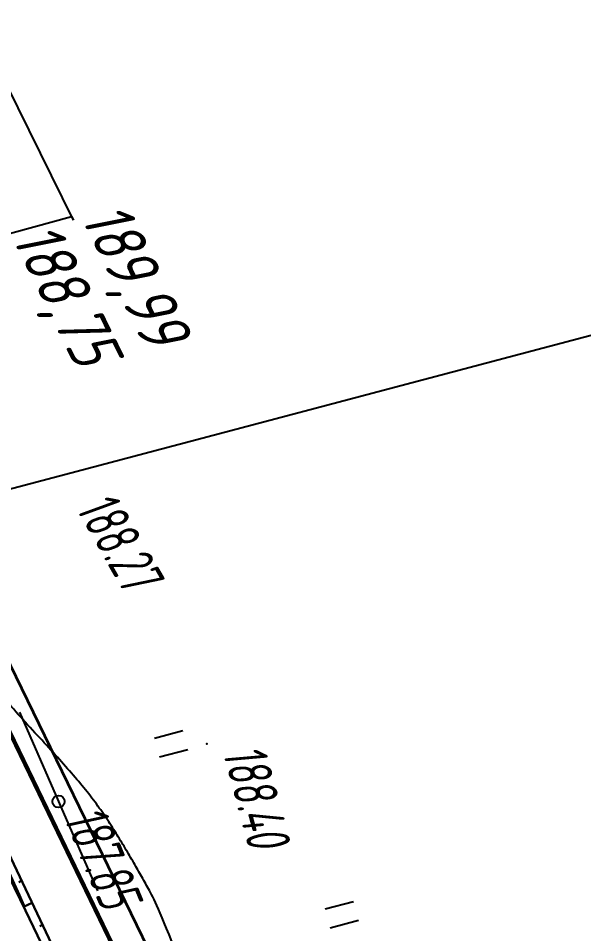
# Model space of a CAD drawing. Header units: millimetres. Extents: x -1799 to 6962, y -1020 to 4121.
# Drawn here: x 5499.2 to 5545.6, y 1648.6 to 1723.6 of the extents above; entities that cross this region are included whole.
import ezdxf
from ezdxf import colors
from ezdxf.entities.mleader import LeaderData, LeaderLine
from ezdxf.math import Vec2, Vec3

# ---------------------------------------------------------------- set-up
doc = ezdxf.new("R2010")
doc.units = ezdxf.units.MM
doc.linetypes.add('CONTI', pattern=[0])
for name, color, linetype, lineweight in [('10', 1, 'Continuous', 35), ('КОПИЯ_ОСЬ_13_ОТКОСЫ', 7, 'Continuous', 30), ('Отметки', 5, 'Continuous', 30)]:
    doc.layers.add(name, color=color, linetype=linetype, lineweight=lineweight)
for name, color, linetype in [('_Ростелеком', 6, 'Continuous'), ('GOR_BDEFAULT', 212, 'CONTI'), ('PI_OTDEFAULT', 172, 'CONTI'), ('PI_TTDEFAULT', 5, 'CONTI'), ('PLN_O', 7, 'CONTI'), ('SIT_LDEFAULT', 7, 'CONTI'), ('ZAPSKDEFAULT', 7, 'CONTI')]:
    doc.layers.add(name, color=color, linetype=linetype)
doc.styles.add('eskd', font='spds.shx', dxfattribs={"width": 1.2, "oblique": 15})
doc.styles.add('STYLE1', font='romand.shx', dxfattribs={"width": 0.9})
doc.styles.add('ГОСТ', font='', dxfattribs={"oblique": 15, "height": 4})
doc.styles.get('ГОСТ').set_extended_font_data('GOST type A')
doc.linetypes.add('кабель_связи_проект.', pattern='A,10,-1,["/",STYLE1,S=3,R=0,X=0,Y=-1.5],-4.1', length=15.1)

# ---------------------------------------------------------------- blocks, each defined once
blk = doc.blocks.new('BL_2011')
at = {"color": 0}
for p, q in [((0, 0), (0, 2.4)), ((1.6, 0), (1.6, 2.4))]:
    blk.add_line(p, q, dxfattribs=at)
blk = doc.blocks.new('_None')

msp = doc.modelspace()

# ---------------------------------------------------------------- linework, layer by layer
at = {"linetype": 'Continuous'}
msp.add_line((5605.293491801081, 1713.260784143035), (5407.425603411228, 1660.978742898827), dxfattribs=at)
at = {"layer": '10'}
msp.add_lwpolyline([(5555.115964376493, 1526.56348073521), (5526.335964376232, 1586.473480735359), (5535.665964376307, 1590.453480735806), (5514.085964376232, 1638.623480735731), (5463.115964376493, 1743.403480735992), (5453.935964376326, 1740.133480735508), (5420.835964376232, 1804.413480735769), (5378.175964376083, 1887.043480735657), (5361.365964376493, 1930.113480735955), (5358.725964376363, 1940.203480735806), (5339.645964376288, 2013.083480735694), (5325.065964376214, 2129.023480736104), (5322.045964376195, 2188.343480735471), (5318.665964376307, 2267.193480736029)], dxfattribs=at)
at = {"layer": '_Ростелеком', "linetype": 'кабель_связи_проект.', "ltscale": 0.25, "const_width": 0.35}
msp.add_lwpolyline([(5560.940335888308, 1528.999550312211), (5544.164877997458, 1562.924496218947), (5531.543588114533, 1588.651475008031), (5522.557004158802, 1614.791239445482), (5507.88523053047, 1645.655244533357), (5488.972480380102, 1684.79149846026), (5475.233966897978, 1712.55286167228), (5457.136308889321, 1741.273472735112), (5442.300093190259, 1770.94991314729), (5426.306818254185, 1802.793713737664), (5412.680483136801, 1830.246032699396), (5397.398819576289, 1860.082772442524), (5385.273338361856, 1884.283877056477), (5363.374087645594, 1935.707054908772), (5353.894575089807, 1969.345611808275), (5347.793558990388, 1998.501078061213), (5341.479082550397, 2033.110597992701), (5334.720605848628, 2075.005415758503), (5330.127635797495, 2113.02891054136), (5327.207949132318, 2148.154307468248), (5324.184357531523, 2191.730619093788), (5322.743138539439, 2230.823362515693)], dxfattribs=at)
at = {"layer": 'GOR_BDEFAULT', "color": 212, "elevation": 188, "flags": 128}
msp.add_lwpolyline([(5532.841700376428, 1596.909211734695), (5532.431700376395, 1597.259217735765), (5532.0617003764, 1597.579216734891), (5531.741700376451, 1597.859215734911), (5531.461700376423, 1598.099213735585), (5531.211700376423, 1598.319214735565), (5531.001700376402, 1598.509217735765), (5530.821700376409, 1598.669213734952), (5530.661700376435, 1598.809212735307), (5530.53170037643, 1598.929215735209), (5530.421700376444, 1599.039216734854), (5530.321700376409, 1599.129212735606), (5530.241700376451, 1599.20921473523), (5530.171700376444, 1599.279213735287), (5530.101700376437, 1599.349213735585), (5530.04170037644, 1599.419213734952), (5529.971700376433, 1599.479210735683), (5529.911700376435, 1599.549218735111), (5529.841700376428, 1599.609215734911), (5529.78170037643, 1599.679215735209), (5529.711700376423, 1599.749215735507), (5529.651700376426, 1599.819214735565), (5529.581700376419, 1599.889214735863), (5529.521700376421, 1599.949212734972), (5529.451700376414, 1600.01921173503), (5529.381700376407, 1600.099213735585), (5529.321700376409, 1600.169213734952), (5529.251700376402, 1600.239212735009), (5529.181700376395, 1600.309212735307), (5529.111700376447, 1600.379212735606), (5529.04170037644, 1600.45921473523), (5528.971700376433, 1600.529213735287), (5528.911700376435, 1600.609215734911), (5528.841700376428, 1600.679215735209), (5528.761700376412, 1600.759217735765), (5528.691700376405, 1600.839211735328), (5528.621700376398, 1600.919213734952), (5528.551700376449, 1600.989212735009), (5528.481700376442, 1601.069214735565), (5528.411700376435, 1601.149216735189), (5528.331700376419, 1601.239212735009), (5528.261700376412, 1601.319214735565), (5528.191700376405, 1601.399216735189), (5528.111700376447, 1601.479210735683), (5528.04170037644, 1601.569214735565), (5527.971700376433, 1601.649216735189), (5527.891700376416, 1601.739212735009), (5527.821700376409, 1601.829216734891), (5527.741700376451, 1601.909211734695), (5527.671700376444, 1601.999215735507), (5527.591700376428, 1602.089211735328), (5527.521700376421, 1602.189217735467), (5527.451700376414, 1602.279213735287), (5527.371700376398, 1602.369217735169), (5527.301700376449, 1602.469216735487), (5527.231700376442, 1602.569214735565), (5527.171700376444, 1602.669213734952), (5527.101700376437, 1602.76921173503), (5527.04170037644, 1602.879212735606), (5526.971700376433, 1602.989212735009), (5526.911700376435, 1603.099213735585), (5526.861700376447, 1603.20921473523), (5526.801700376449, 1603.329216734891), (5526.751700376402, 1603.449212734972), (5526.701700376414, 1603.569214735565), (5526.651700376426, 1603.689217735467), (5526.601700376437, 1603.819214735565), (5526.5617003764, 1603.949212734972), (5526.511700376412, 1604.079216734891), (5526.471700376433, 1604.20921473523), (5526.431700376395, 1604.339211735328), (5526.381700376407, 1604.469216735487), (5526.341700376428, 1604.609215734911), (5526.301700376449, 1604.749215735507), (5526.261700376412, 1604.889214735863), (5526.221700376433, 1605.029213735287), (5526.181700376395, 1605.169213734952), (5526.141700376416, 1605.309212735307), (5526.101700376437, 1605.45921473523), (5526.051700376449, 1605.599213735585), (5526.011700376412, 1605.749215735507), (5525.971700376433, 1605.889214735863), (5525.931700376395, 1606.039216734854), (5525.891700376416, 1606.189217735467), (5525.851700376437, 1606.339211735328), (5525.801700376449, 1606.489212735009), (5525.761700376412, 1606.639214735863), (5525.721700376433, 1606.789216734854), (5525.681700376395, 1606.939217735467), (5525.641700376416, 1607.089211735328), (5525.601700376437, 1607.239212735009), (5525.551700376449, 1607.399216735189), (5525.511700376412, 1607.549218735111), (5525.471700376433, 1607.70921473523), (5525.421700376444, 1607.879212735606), (5525.381700376407, 1608.059212735307), (5525.321700376409, 1608.249215735507), (5525.271700376421, 1608.449212734972), (5525.211700376423, 1608.669213734952), (5525.141700376416, 1608.909211734695), (5525.071700376409, 1609.169213734952), (5525.001700376402, 1609.449212734972), (5524.911700376435, 1609.76921173503), (5524.821700376409, 1610.099213735585), (5524.721700376433, 1610.469216735487), (5524.611700376447, 1610.879212735606), (5524.491700376451, 1611.309212735307), (5524.361700376447, 1611.779213735287), (5524.231700376442, 1612.26921173503), (5524.091700376428, 1612.789216734854), (5523.941700376405, 1613.319214735565), (5523.79170037644, 1613.869217735169), (5523.641700376416, 1614.419213734952), (5523.491700376451, 1614.979210735683), (5523.331700376419, 1615.529213735287), (5523.181700376395, 1616.089211735328), (5523.03170037643, 1616.619217735169), (5522.891700376416, 1617.149216735189), (5522.751700376402, 1617.659211734695), (5522.621700376398, 1618.139214735863), (5522.501700376402, 1618.589211735328), (5522.381700376407, 1619.009217735765), (5522.271700376421, 1619.399216735189), (5522.171700376444, 1619.759217735765), (5522.071700376409, 1620.099213735585), (5521.981700376442, 1620.409211734695), (5521.891700376416, 1620.689217735467), (5521.79170037644, 1620.949212734972), (5521.701700376414, 1621.189217735467), (5521.601700376437, 1621.419213734952), (5521.501700376402, 1621.629212735606), (5521.391700376416, 1621.819214735565), (5521.271700376421, 1621.999215735507), (5521.141700376416, 1622.169213734952), (5521.001700376402, 1622.329216734891), (5520.851700376437, 1622.479210735683), (5520.681700376395, 1622.629212735606), (5520.511700376412, 1622.779213735287), (5520.321700376409, 1622.919213734952), (5520.131700376407, 1623.059212735307), (5519.931700376395, 1623.199212734972), (5519.741700376451, 1623.349213735585), (5519.54170037644, 1623.489212735009), (5519.351700376437, 1623.649216735189), (5519.171700376444, 1623.809212735307), (5519.001700376402, 1623.969216735487), (5518.841700376428, 1624.149216735189), (5518.701700376414, 1624.339211735328), (5518.581700376419, 1624.539216734854), (5518.481700376442, 1624.749215735507), (5518.411700376435, 1624.979210735683), (5518.361700376447, 1625.229210735683), (5518.341700376428, 1625.489212735009), (5518.341700376428, 1625.759217735765), (5518.361700376447, 1626.039216734854), (5518.391700376416, 1626.339211735328), (5518.441700376405, 1626.629212735606), (5518.501700376402, 1626.929215735209), (5518.571700376409, 1627.239212735009), (5518.641700376416, 1627.539216734854), (5518.721700376433, 1627.839211735328), (5518.79170037644, 1628.129212735606), (5518.871700376398, 1628.419213734952), (5518.931700376395, 1628.699212734972), (5518.991700376451, 1628.969216735487), (5519.04170037644, 1629.229210735683), (5519.071700376409, 1629.469216735487), (5519.091700376428, 1629.689217735467), (5519.091700376428, 1629.899216735189), (5519.091700376428, 1630.099213735585), (5519.071700376409, 1630.289216734854), (5519.04170037644, 1630.469216735487), (5519.011700376412, 1630.639214735863), (5518.971700376433, 1630.809212735307), (5518.921700376444, 1630.95921473523), (5518.861700376447, 1631.119217735169), (5518.801700376449, 1631.259217735765), (5518.741700376451, 1631.409211734695), (5518.671700376444, 1631.549218735111), (5518.601700376437, 1631.689217735467), (5518.53170037643, 1631.829216734891), (5518.461700376423, 1631.969216735487), (5518.391700376416, 1632.109215734911), (5518.321700376409, 1632.249215735507), (5518.241700376451, 1632.399216735189), (5518.171700376444, 1632.539216734854), (5518.101700376437, 1632.689217735467), (5518.03170037643, 1632.829216734891), (5517.951700376414, 1632.979210735683), (5517.881700376407, 1633.129212735606), (5517.801700376449, 1633.279213735287), (5517.731700376442, 1633.429215735209), (5517.651700376426, 1633.589211735328), (5517.571700376409, 1633.739212735009), (5517.501700376402, 1633.899216735189), (5517.421700376444, 1634.049218735111), (5517.341700376428, 1634.20921473523), (5517.261700376412, 1634.369217735169), (5517.181700376395, 1634.539216734854), (5517.091700376428, 1634.719216735487), (5517.001700376402, 1634.919213734952), (5516.901700376426, 1635.129212735606), (5516.79170037644, 1635.369217735169), (5516.681700376395, 1635.629212735606), (5516.551700376449, 1635.919213734952), (5516.411700376435, 1636.239212735009), (5516.261700376412, 1636.589211735328), (5516.101700376437, 1636.979210735683), (5515.921700376444, 1637.419213734952), (5515.731700376442, 1637.889214735863), (5515.521700376421, 1638.419213734952), (5515.29170037644, 1638.999215735507), (5515.04170037644, 1639.619217735169), (5514.79170037644, 1640.26921173503), (5514.521700376421, 1640.95921473523), (5514.241700376451, 1641.669213734952), (5513.951700376414, 1642.399216735189), (5513.671700376444, 1643.139214735863), (5513.381700376407, 1643.879212735606), (5513.091700376428, 1644.609215734911), (5512.8117003764, 1645.339211735328), (5512.53170037643, 1646.039216734854), (5512.271700376421, 1646.719216735487), (5512.011700376412, 1647.369217735169), (5511.771700376421, 1647.969216735487), (5511.54170037644, 1648.539216734854), (5511.341700376428, 1649.039216734854), (5511.151700376426, 1649.499215735507), (5510.971700376433, 1649.909211734695), (5510.821700376409, 1650.279213735287), (5510.671700376444, 1650.609215734911), (5510.54170037644, 1650.909211734695), (5510.421700376444, 1651.169213734952), (5510.3117003764, 1651.409211734695), (5510.211700376423, 1651.619217735169), (5510.111700376447, 1651.809212735307), (5510.021700376421, 1651.979210735683), (5509.941700376405, 1652.139214735863), (5509.861700376447, 1652.279213735287), (5509.78170037643, 1652.419213734952), (5509.701700376414, 1652.559212735307), (5509.631700376407, 1652.699212734972), (5509.551700376449, 1652.839211735328), (5509.471700376433, 1652.979210735683), (5509.391700376416, 1653.119217735169), (5509.3117003764, 1653.259217735765), (5509.231700376442, 1653.409211734695), (5509.151700376426, 1653.549218735111), (5509.0617003764, 1653.689217735467), (5508.981700376442, 1653.839211735328), (5508.901700376426, 1653.979210735683), (5508.8117003764, 1654.129212735606), (5508.731700376442, 1654.26921173503), (5508.641700376416, 1654.419213734952), (5508.5617003764, 1654.569214735565), (5508.471700376433, 1654.70921473523), (5508.381700376407, 1654.859215734911), (5508.301700376449, 1655.009217735765), (5508.211700376423, 1655.159211734695), (5508.121700376398, 1655.309212735307), (5508.03170037643, 1655.45921473523), (5507.941700376405, 1655.619217735169), (5507.851700376437, 1655.76921173503), (5507.761700376412, 1655.919213734952), (5507.661700376435, 1656.069214735565), (5507.571700376409, 1656.229210735683), (5507.481700376442, 1656.379212735606), (5507.381700376407, 1656.539216734854), (5507.28170037643, 1656.689217735467), (5507.191700376405, 1656.849213735585), (5507.091700376428, 1656.999215735507), (5506.991700376451, 1657.159211734695), (5506.891700376416, 1657.319214735565), (5506.79170037644, 1657.469216735487), (5506.691700376405, 1657.629212735606), (5506.591700376428, 1657.789216734854), (5506.481700376442, 1657.949212734972), (5506.381700376407, 1658.109215734911), (5506.271700376421, 1658.26921173503), (5506.161700376435, 1658.429215735209), (5506.051700376449, 1658.589211735328), (5505.941700376405, 1658.749215735507), (5505.821700376409, 1658.909211734695), (5505.711700376423, 1659.069214735565), (5505.591700376428, 1659.239212735009), (5505.471700376433, 1659.399216735189), (5505.351700376437, 1659.559212735307), (5505.221700376433, 1659.729210735683), (5505.091700376428, 1659.889214735863), (5504.961700376423, 1660.059212735307), (5504.831700376419, 1660.229210735683), (5504.691700376405, 1660.389214735863), (5504.5617003764, 1660.559212735307), (5504.421700376444, 1660.729210735683), (5504.271700376421, 1660.899216735189), (5504.131700376407, 1661.069214735565), (5503.981700376442, 1661.249215735507), (5503.831700376419, 1661.419213734952), (5503.681700376395, 1661.599213735585), (5503.53170037643, 1661.76921173503), (5503.371700376398, 1661.949212734972), (5503.211700376423, 1662.129212735606), (5503.051700376449, 1662.319214735565), (5502.891700376416, 1662.499215735507), (5502.721700376433, 1662.689217735467), (5502.551700376449, 1662.879212735606), (5502.381700376407, 1663.069214735565), (5502.211700376423, 1663.259217735765), (5502.03170037643, 1663.449212734972), (5501.851700376437, 1663.649216735189), (5501.671700376444, 1663.849213735585), (5501.491700376451, 1664.049218735111), (5501.3117003764, 1664.249215735507), (5501.121700376398, 1664.45921473523), (5500.931700376395, 1664.659211734695), (5500.731700376442, 1664.869217735169), (5500.54170037644, 1665.079216734891), (5500.341700376428, 1665.299218735111), (5500.141700376416, 1665.509217735765), (5499.941700376405, 1665.729210735683), (5499.741700376451, 1665.939217735467), (5499.551700376449, 1666.159211734695), (5499.361700376447, 1666.369217735169), (5499.171700376444, 1666.579216734891), (5498.981700376442, 1666.789216734854), (5498.801700376449, 1666.999215735507), (5498.631700376407, 1667.199212734972), (5498.461700376423, 1667.399216735189), (5498.3117003764, 1667.589211735328), (5498.161700376435, 1667.779213735287), (5498.021700376421, 1667.95921473523), (5497.891700376416, 1668.139214735863), (5497.771700376421, 1668.309212735307), (5497.661700376435, 1668.469216735487), (5497.5617003764, 1668.629212735606), (5497.471700376433, 1668.76921173503), (5497.381700376407, 1668.919213734952), (5497.301700376449, 1669.049218735111), (5497.221700376433, 1669.179215735209), (5497.151700376426, 1669.309212735307), (5497.071700376409, 1669.419213734952), (5497.001700376402, 1669.529213735287), (5496.931700376395, 1669.629212735606), (5496.861700376447, 1669.729210735683), (5496.79170037644, 1669.819214735565), (5496.711700376423, 1669.899216735189), (5496.631700376407, 1669.969216735487), (5496.551700376449, 1670.039216734854), (5496.471700376433, 1670.099213735585), (5496.381700376407, 1670.159211734695), (5496.301700376449, 1670.20921473523), (5496.211700376423, 1670.249215735507), (5496.131700376407, 1670.289216734854), (5496.051700376449, 1670.329216734891), (5495.961700376423, 1670.359215734911), (5495.891700376416, 1670.389214735863), (5495.8117003764, 1670.409211734695), (5495.741700376451, 1670.429215735209), (5495.671700376444, 1670.449212734972), (5495.611700376447, 1670.469216735487), (5495.5617003764, 1670.479210735683)], dxfattribs=at)
at = {"layer": 'PI_TTDEFAULT', "color": 5}
for p in [(5514.631700376407, 1664.159211734695, 188.398), (5502.191700376405, 1657.609215734911, 187.854)]:
    msp.add_point(p, dxfattribs=at)
at = {"layer": 'PLN_O'}
msp.add_line((5499.261700376412, 1666.76921173503), (5505.681700376395, 1652.109215734911), dxfattribs=at)
msp.add_circle((5502.471700376433, 1659.439217735467), 0.5, dxfattribs=at)
at = {"layer": 'SIT_LDEFAULT', "color": 7}
for p, q in [((5499.29170037644, 1651.759217735765), (5497.591700376428, 1655.469216735487)), ((5499.661700376435, 1650.95921473523), (5499.301700376449, 1651.759217735765))]:
    msp.add_line(p, q, dxfattribs=at)
at = {"layer": 'КОПИЯ_ОСЬ_13_ОТКОСЫ'}
for points in [[(5384.36907661972, 1883.856898483274), (5384.785455386018, 1882.954007741449), (5386.964386830901, 1878.482271846769), (5390.270807633971, 1871.78025072479), (5394.950456510162, 1862.396079238889), (5399.466975102996, 1853.473759826657), (5403.606547246551, 1845.25747602844), (5417.000519643401, 1818.413356002805), (5430.261303792571, 1791.503184494016), (5483.331616292571, 1683.875971969602), (5493.470234761809, 1663.374751266477), (5496.627499471282, 1656.941722091672), (5499.764813314056, 1650.498957809446), (5503.086987386321, 1643.621562179563), (5509.704808126067, 1629.89553373718), (5522.066326985931, 1604.437861618039), (5526.465603719329, 1595.457240280149), (5544.169888387298, 1559.586421188352), (5557.353436360931, 1532.623835739133)], [(5430.695801625823, 1791.718669113156), (5439.705548177337, 1773.862483200071), (5448.735897908782, 1756.016513046262), (5453.157444844817, 1747.047099288938), (5457.59961403427, 1738.087901290891), (5466.504536519622, 1720.179728683469), (5475.374524007415, 1702.254222091672), (5484.164784322356, 1684.289179977414), (5492.991009603118, 1666.335932907102), (5497.362126241302, 1657.30112760925), (5501.689213643645, 1648.245173629758), (5510.149052510833, 1630.109309371946), (5518.883602986907, 1612.117304977414), (5522.564633260345, 1604.677638229367), (5526.968411336517, 1595.699214157102), (5527.398419271087, 1594.796382125852), (5530.936764608001, 1587.620997604367), (5532.250225911712, 1584.923793014524), (5532.685650716399, 1584.023554977414), (5538.862637410735, 1571.459376510617), (5541.504010091399, 1566.071864303586), (5543.268216024017, 1562.481776412961), (5545.045941243743, 1558.898219284055), (5545.49488533554, 1558.004481491086)], [(5430.261188524057, 1791.50317953938), (5483.331501024057, 1683.875982273755), (5493.470172899057, 1663.37476157063), (5496.627399461557, 1656.94165610188), (5499.764606492807, 1650.499029148755), (5503.086872117807, 1643.621587742505), (5509.705036180307, 1629.895513523755), (5522.066364305307, 1604.43774985188), (5526.465778367807, 1595.45728110188), (5544.169879930307, 1559.586431492505), (5557.353473680307, 1532.62378500813)], [(5499.446873555755, 1652.952204879758), (5499.206509481048, 1652.837321456906)], [(5500.308430562591, 1651.147288497922), (5499.611485372161, 1650.815028366086)], [(5501.168232808684, 1649.341532882688), (5500.935810933684, 1649.230998214719)]]:
    msp.add_lwpolyline(points, dxfattribs=at)

# ---------------------------------------------------------------- block references
at = {"layer": 'ZAPSKDEFAULT', "color": 7, "rotation": 285}
for p in [(5510.351700376437, 1664.639214735863), (5524.351700376437, 1650.639214735863)]:
    msp.add_blockref('BL_2011', p, dxfattribs=at)

# ---------------------------------------------------------------- texts
at = {"layer": 'PI_OTDEFAULT', "color": 172, "style": 'eskd', "oblique": 10, "width": 0.8}
for s, rotation, p in [('188.27', 300.0000000000001, (5503.831700376419, 1683.489212735009)), ('188.40', 285, (5515.921700376444, 1663.51921173503)), ('187.85', 292.35664, (5502.874973376407, 1658.121560735081))]:
    msp.add_text(s, height=3.5, rotation=rotation, dxfattribs=at).set_placement(p)
at = {"layer": 'Отметки', "color": 0, "style": 'ГОСТ', "oblique": 15}
msp.add_text('188,75', height=4, rotation=296.285991, dxfattribs=at).set_placement((5498.594274456738, 1705.685619539966, 126.574))

# ---------------------------------------------------------------- leaders
at = {"layer": 'Отметки', "ltscale": 0.2}
ml = msp.add_multileader_mtext('Standard', dxfattribs=at)
ml.set_content('189,99', color=256, style='ГОСТ')
ml.set_leader_properties()
ml.set_arrow_properties(name='NONE')
ml.build(insert=Vec2(0, 0))
ml.multileader.update_dxf_attribs({"text_left_attachment_type": 6, "text_right_attachment_type": 6, "dogleg_length": 0.36, "arrow_head_size": 2})
ctx = ml.context
ctx.base_point, ctx.arrow_head_size, ctx.landing_gap_size, ctx.plane_origin, ctx.plane_x_axis, ctx.plane_y_axis = Vec3(5503.712870524237, 1707.07448943076), 2, 0, Vec3(5435.283678323622, 1695.227108016064), Vec3(0.4428519838040729, -0.8965947358984422), Vec3(0.8965947358984422, 0.4428519838040729)
ctx.left_attachment, ctx.right_attachment = 6, 6
notes = []
notes.append((ctx, [(0, (1, 1, 0), (5503.553443810068, 1707.397263535683), (0.4428519838040728, -0.8965947358984423), 0.3600000000000003, [(0, [(5468.910738362591, 1697.932303200861)], 0, [])])]))
ctx.mtext.insert, ctx.mtext.text_direction, ctx.mtext.rotation, ctx.mtext.line_spacing_style, ctx.mtext.flow_direction = Vec3(5507.837206309379, 1709.111608556856), Vec3(0.4428519838040729, -0.8965947358984422), 5.171166070484287, 2, 5
for ctx, leaders in notes:
    for number, flags, end, landing, length, lines in leaders:
        leader = LeaderData()
        leader.index, (leader.has_last_leader_line, leader.has_dogleg_vector, leader.attachment_direction) = number, flags
        leader.last_leader_point, leader.dogleg_vector, leader.dogleg_length = Vec3(end), Vec3(landing), length
        for number, points, colour, breaks in lines:
            line = LeaderLine()
            line.index, line.vertices, line.color, line.breaks = number, Vec3.list(points), colors.encode_raw_color(colour), breaks
            leader.lines.append(line)
        ctx.leaders.append(leader)

doc.saveas('drawing.dxf')
